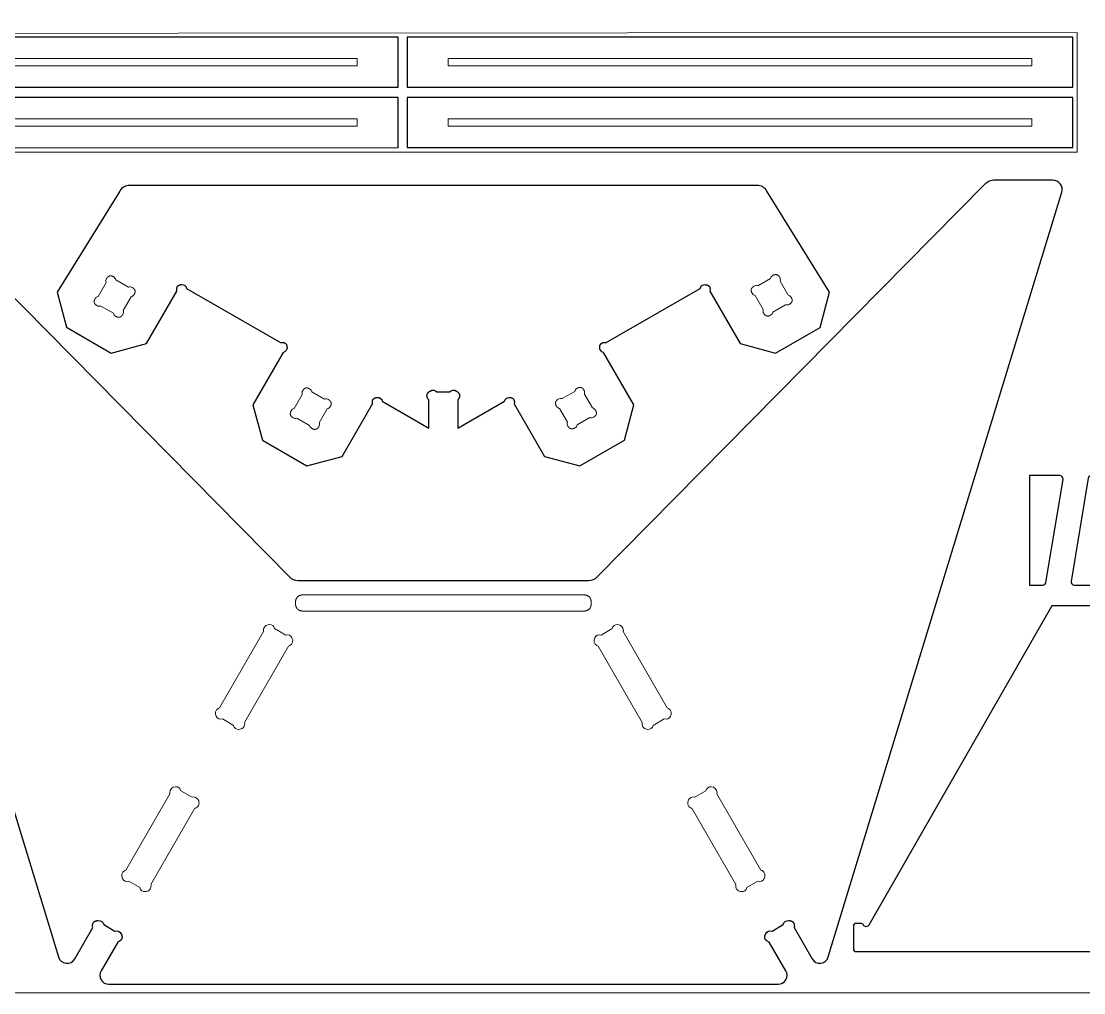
# Model space of a CAD drawing. Header units: millimetres. Extents: x 0 to 2438, y 0 to 1220.
# Drawn here: x 982 to 1702, y 0 to 659 of the extents above; entities that cross this region are included whole.
import ezdxf

# ---------------------------------------------------------------- set-up
doc = ezdxf.new("R2010")
doc.units = ezdxf.units.MM
doc.header["$MEASUREMENT"] = 0
doc.layers.add('Profile - outside', color=18, linetype='Continuous', true_color=0x000000)

msp = doc.modelspace()

# ---------------------------------------------------------------- linework, layer by layer
at = {"layer": 'Profile - outside', "color": 1, "lineweight": 0, "true_color": 0xff0007}
msp.add_lwpolyline([(2438, 1220), (2438, 0), (0, 0), (0, 1220), (2438, 1220)], dxfattribs=at)
at = {"layer": 'Profile - outside', "color": 4, "lineweight": 0, "true_color": 0x00ffff}
for points in [[(1698.09, 569.9), (1698.09, 650.9), (783.59, 650.4), (783.59, 569.9), (1698.09, 569.9)], [(1209.92, 633.4), (1209.92, 628.4), (814.52, 628.37), (814.52, 633.37), (1209.92, 633.4)], [(1271.76, 633.4), (1667.16, 633.4), (1667.16, 628.4), (1271.76, 628.4), (1271.76, 633.4)], [(1209.93, 587.4), (814.53, 587.37), (814.53, 592.37), (1209.93, 592.4), (1209.93, 587.4)], [(1271.76, 587.4), (1271.76, 592.4), (1667.16, 592.4), (1667.16, 587.4), (1271.76, 587.4)]]:
    msp.add_lwpolyline(points, dxfattribs=at)
at = {"layer": 'Profile - outside', "color": 18, "true_color": 0x000000}
for points in [[(1237.84, 613.9), (1237.84, 647.9), (786.59, 647.87), (786.59, 613.87), (1237.84, 613.9)], [(1243.84, 613.9), (1695.09, 613.9), (1695.09, 647.9), (1243.84, 647.9), (1243.84, 613.9)], [(1237.84, 572.9), (1237.84, 606.9), (786.59, 606.87), (786.59, 572.87), (1237.84, 572.9)], [(1243.84, 572.9), (1695.09, 572.9), (1695.09, 606.9), (1243.84, 606.9), (1243.84, 572.9)]]:
    msp.add_lwpolyline(points, dxfattribs=at)
for points in [[(1041.61, 5.86), (1495.29, 5.86, 0.288731), (1500.48, 8.86, 0.288719), (1500.48, 14.86), (1489.21, 34.4, -0.119561), (1488.41, 34.67), (1488.2, 34.79), (1488, 34.92), (1487.91, 34.98), (1487.82, 35.05), (1487.73, 35.11), (1487.64, 35.18), (1487.56, 35.25), (1487.48, 35.32), (1487.4, 35.39), (1487.32, 35.45), (1487.25, 35.53), (1487.18, 35.6), (1487.11, 35.67), (1487.04, 35.74), (1486.98, 35.81), (1486.92, 35.89), (1486.86, 35.96), (1486.81, 36.04), (1486.75, 36.11), (1486.7, 36.19), (1486.66, 36.27), (1486.61, 36.34), (1486.57, 36.42), (1486.53, 36.5), (1486.49, 36.58), (1486.46, 36.66), (1486.43, 36.74), (1486.4, 36.83), (1486.37, 36.91), (1486.35, 36.99), (1486.33, 37.08), (1486.31, 37.16), (1486.29, 37.25), (1486.28, 37.33), (1486.27, 37.42), (1486.26, 37.51), (1486.25, 37.6), (1486.25, 37.68), (1486.25, 37.77), (1486.25, 37.87), (1486.26, 37.96), (1486.27, 38.05), (1486.28, 38.14), (1486.29, 38.23), (1486.31, 38.33), (1486.32, 38.42), (1486.34, 38.52), (1486.37, 38.61), (1486.39, 38.71), (1486.42, 38.81), (1486.45, 38.91), (1486.49, 39.01), (1486.52, 39.11), (1486.56, 39.21), (1486.6, 39.31), (1486.65, 39.41), (1486.7, 39.51), (1486.75, 39.61), (1486.85, 39.82), (1486.97, 40.03, -0.393648), (1491.2, 41.84), (1498.69, 46.17, -0.393299), (1502.37, 48.93), (1502.61, 48.92), (1502.85, 48.91), (1502.96, 48.9), (1503.07, 48.89), (1503.18, 48.88), (1503.29, 48.87), (1503.4, 48.85), (1503.5, 48.83), (1503.61, 48.81), (1503.71, 48.79), (1503.81, 48.76), (1503.9, 48.74), (1504, 48.71), (1504.09, 48.68), (1504.18, 48.65), (1504.27, 48.62), (1504.36, 48.58), (1504.44, 48.54), (1504.53, 48.5), (1504.61, 48.46), (1504.69, 48.42), (1504.77, 48.37), (1504.84, 48.33), (1504.92, 48.28), (1504.99, 48.23), (1505.06, 48.18), (1505.13, 48.12), (1505.19, 48.06), (1505.26, 48.01), (1505.32, 47.94), (1505.38, 47.88), (1505.44, 47.82), (1505.49, 47.75), (1505.55, 47.68), (1505.6, 47.61), (1505.65, 47.54), (1505.7, 47.47), (1505.75, 47.39), (1505.79, 47.31), (1505.84, 47.24), (1505.88, 47.15), (1505.92, 47.07), (1505.95, 46.98), (1505.99, 46.9), (1506.02, 46.81), (1506.06, 46.72), (1506.09, 46.62), (1506.11, 46.53), (1506.14, 46.43), (1506.16, 46.33), (1506.18, 46.23), (1506.21, 46.13), (1506.22, 46.03), (1506.24, 45.92), (1506.25, 45.81), (1506.27, 45.7), (1506.28, 45.59), (1506.29, 45.47), (1506.3, 45.24), (1506.3, 45, -0.113507), (1506.15, 44.17), (1518.36, 23.01, 0.327923), (1524.24, 20.05, 0.327886), (1529.3, 24.26), (1687.58, 542.63, 0.251985), (1686.61, 548.26, 0.251543), (1681.22, 550.83), (1642.32, 550.83, 0.209023), (1635.19, 547.85), (1372.53, 281.73, -0.209038), (1366.83, 279.35), (1170, 279.35, -0.209004), (1164.31, 281.73), (901.65, 547.85, 0.20901)], [(849.26, 542.63), (1007.6, 24.26, 0.327879), (1012.65, 20.05, 0.327897), (1018.53, 23.01), (1030.75, 44.17, -0.113296), (1030.59, 45), (1030.6, 45.24), (1030.61, 45.47), (1030.62, 45.59), (1030.63, 45.7), (1030.64, 45.81), (1030.65, 45.92), (1030.67, 46.03), (1030.69, 46.13), (1030.71, 46.23), (1030.73, 46.33), (1030.75, 46.43), (1030.78, 46.53), (1030.81, 46.62), (1030.84, 46.72), (1030.87, 46.81), (1030.9, 46.9), (1030.94, 46.99), (1030.98, 47.07), (1031.02, 47.15), (1031.06, 47.24), (1031.1, 47.31), (1031.15, 47.39), (1031.19, 47.47), (1031.24, 47.54), (1031.29, 47.61), (1031.34, 47.68), (1031.4, 47.75), (1031.46, 47.82), (1031.51, 47.88), (1031.58, 47.95), (1031.64, 48.01), (1031.7, 48.06), (1031.77, 48.12), (1031.84, 48.18), (1031.91, 48.23), (1031.98, 48.28), (1032.05, 48.33), (1032.13, 48.37), (1032.21, 48.42), (1032.29, 48.46), (1032.37, 48.5), (1032.45, 48.54), (1032.54, 48.58), (1032.62, 48.62), (1032.71, 48.65), (1032.8, 48.68), (1032.9, 48.71), (1032.99, 48.74), (1033.09, 48.76), (1033.19, 48.79), (1033.29, 48.81), (1033.39, 48.83), (1033.49, 48.85), (1033.6, 48.87), (1033.71, 48.88), (1033.82, 48.89), (1033.93, 48.9), (1034.05, 48.91), (1034.28, 48.92), (1034.52, 48.93, -0.393254), (1038.2, 46.17), (1045.69, 41.84, -0.393672), (1049.92, 40.03), (1050.04, 39.82), (1050.15, 39.61), (1050.2, 39.51), (1050.24, 39.41), (1050.29, 39.31), (1050.33, 39.21), (1050.37, 39.11), (1050.41, 39.01), (1050.44, 38.91), (1050.47, 38.81), (1050.5, 38.71), (1050.53, 38.61), (1050.55, 38.52), (1050.57, 38.42), (1050.59, 38.33), (1050.6, 38.23), (1050.62, 38.14), (1050.63, 38.05), (1050.63, 37.96), (1050.64, 37.87), (1050.64, 37.77), (1050.64, 37.68), (1050.64, 37.6), (1050.63, 37.51), (1050.63, 37.42), (1050.61, 37.33), (1050.6, 37.25), (1050.59, 37.16), (1050.57, 37.08), (1050.55, 36.99), (1050.52, 36.91), (1050.5, 36.83), (1050.47, 36.74), (1050.44, 36.66), (1050.4, 36.58), (1050.36, 36.5), (1050.32, 36.42), (1050.28, 36.34), (1050.24, 36.27), (1050.19, 36.19), (1050.14, 36.11), (1050.09, 36.04), (1050.03, 35.96), (1049.97, 35.89), (1049.91, 35.81), (1049.85, 35.74), (1049.79, 35.67), (1049.72, 35.6), (1049.65, 35.53), (1049.57, 35.46), (1049.5, 35.39), (1049.42, 35.32), (1049.34, 35.25), (1049.25, 35.18), (1049.16, 35.11), (1049.08, 35.05), (1048.98, 34.98), (1048.89, 34.92), (1048.69, 34.79), (1048.48, 34.67, -0.119414), (1047.68, 34.4), (1036.41, 14.86, 0.288631), (1036.41, 8.86, 0.288665), (1041.61, 5.86)], [(1158.11, 440.75), (1159, 440.87), (1159.21, 440.87), (1159.42, 440.86), (1159.52, 440.85), (1159.61, 440.84), (1159.71, 440.83), (1159.81, 440.82), (1159.9, 440.8), (1159.99, 440.79), (1160.08, 440.77), (1160.17, 440.75), (1160.25, 440.73), (1160.34, 440.71), (1160.42, 440.68), (1160.5, 440.65), (1160.58, 440.63), (1160.66, 440.6), (1160.74, 440.57), (1160.81, 440.53), (1160.88, 440.5), (1160.95, 440.46), (1161.02, 440.43), (1161.09, 440.39), (1161.16, 440.35), (1161.22, 440.3), (1161.28, 440.26), (1161.35, 440.21), (1161.41, 440.17), (1161.46, 440.12), (1161.52, 440.06), (1161.57, 440.01), (1161.63, 439.96), (1161.68, 439.9), (1161.73, 439.84), (1161.77, 439.78), (1161.82, 439.72), (1161.87, 439.66), (1161.91, 439.6), (1161.95, 439.53), (1161.99, 439.46), (1162.03, 439.39), (1162.06, 439.32), (1162.1, 439.25), (1162.13, 439.17), (1162.16, 439.1), (1162.19, 439.02), (1162.22, 438.94), (1162.24, 438.86), (1162.27, 438.78), (1162.29, 438.69), (1162.31, 438.61), (1162.33, 438.52), (1162.35, 438.43), (1162.36, 438.34), (1162.38, 438.24), (1162.39, 438.15), (1162.4, 438.05), (1162.41, 437.95), (1162.42, 437.86), (1162.43, 437.65), (1162.43, 437.44, -0.383525), (1159.89, 434.13), (1139.32, 398.47), (1145.71, 374.61), (1175.97, 357.16), (1199.82, 363.56), (1220.4, 399.23), (1220.28, 400.12), (1220.28, 400.33), (1220.29, 400.53), (1220.3, 400.63), (1220.31, 400.73), (1220.32, 400.83), (1220.33, 400.92), (1220.35, 401.02), (1220.36, 401.11), (1220.38, 401.2), (1220.4, 401.28), (1220.42, 401.37), (1220.44, 401.46), (1220.47, 401.54), (1220.5, 401.62), (1220.52, 401.7), (1220.55, 401.78), (1220.58, 401.85), (1220.62, 401.93), (1220.65, 402), (1220.69, 402.07), (1220.72, 402.14), (1220.76, 402.21), (1220.8, 402.27), (1220.85, 402.34), (1220.89, 402.4), (1220.94, 402.46), (1220.98, 402.52), (1221.03, 402.58), (1221.09, 402.64), (1221.14, 402.69), (1221.19, 402.74), (1221.25, 402.79), (1221.31, 402.84), (1221.37, 402.89), (1221.43, 402.94), (1221.49, 402.98), (1221.55, 403.02), (1221.62, 403.07), (1221.69, 403.11), (1221.76, 403.14), (1221.83, 403.18), (1221.9, 403.21), (1221.98, 403.25), (1222.05, 403.28), (1222.13, 403.31), (1222.21, 403.33), (1222.29, 403.36), (1222.37, 403.38), (1222.46, 403.41), (1222.54, 403.43), (1222.63, 403.45), (1222.72, 403.46), (1222.81, 403.48), (1222.91, 403.49), (1223, 403.51), (1223.1, 403.52), (1223.2, 403.53), (1223.29, 403.53), (1223.5, 403.54), (1223.71, 403.55, -0.383436), (1227.02, 401.01), (1258.57, 382.81), (1258.58, 401.87, -0.11946), (1258.02, 402.5), (1257.9, 402.71), (1257.79, 402.92), (1257.75, 403.02), (1257.7, 403.13), (1257.65, 403.23), (1257.61, 403.33), (1257.57, 403.43), (1257.54, 403.53), (1257.5, 403.63), (1257.47, 403.73), (1257.44, 403.82), (1257.42, 403.92), (1257.39, 404.02), (1257.37, 404.11), (1257.35, 404.21), (1257.34, 404.3), (1257.33, 404.4), (1257.32, 404.49), (1257.31, 404.58), (1257.3, 404.67), (1257.3, 404.76), (1257.3, 404.85), (1257.3, 404.94), (1257.31, 405.03), (1257.32, 405.12), (1257.33, 405.2), (1257.34, 405.29), (1257.36, 405.38), (1257.38, 405.46), (1257.4, 405.54), (1257.42, 405.63), (1257.45, 405.71), (1257.48, 405.79), (1257.51, 405.87), (1257.54, 405.96), (1257.58, 406.04), (1257.62, 406.11), (1257.66, 406.19), (1257.7, 406.27), (1257.75, 406.35), (1257.8, 406.42), (1257.85, 406.5), (1257.91, 406.58), (1257.97, 406.65), (1258.03, 406.72), (1258.09, 406.8), (1258.16, 406.87), (1258.23, 406.94), (1258.3, 407.01), (1258.37, 407.08), (1258.45, 407.15), (1258.52, 407.22), (1258.61, 407.29), (1258.69, 407.35), (1258.78, 407.42), (1258.87, 407.49), (1258.96, 407.55), (1259.05, 407.62), (1259.25, 407.74), (1259.46, 407.87, -0.393622), (1264.02, 407.32), (1272.68, 407.32, -0.393286), (1277.24, 407.87), (1277.45, 407.74), (1277.65, 407.62), (1277.74, 407.55), (1277.83, 407.49), (1277.92, 407.42), (1278.01, 407.35), (1278.09, 407.29), (1278.17, 407.22), (1278.25, 407.15), (1278.33, 407.08), (1278.4, 407.01), (1278.47, 406.94), (1278.54, 406.87), (1278.61, 406.8), (1278.67, 406.72), (1278.73, 406.65), (1278.79, 406.57), (1278.84, 406.5), (1278.9, 406.42), (1278.95, 406.35), (1278.99, 406.27), (1279.04, 406.19), (1279.08, 406.11), (1279.12, 406.03), (1279.16, 405.95), (1279.19, 405.87), (1279.22, 405.79), (1279.25, 405.71), (1279.28, 405.63), (1279.3, 405.54), (1279.32, 405.46), (1279.34, 405.37), (1279.36, 405.29), (1279.37, 405.2), (1279.38, 405.12), (1279.39, 405.03), (1279.4, 404.94), (1279.4, 404.85), (1279.4, 404.76), (1279.4, 404.67), (1279.39, 404.58), (1279.38, 404.49), (1279.37, 404.39), (1279.36, 404.3), (1279.34, 404.21), (1279.33, 404.11), (1279.31, 404.02), (1279.28, 403.92), (1279.26, 403.82), (1279.23, 403.73), (1279.2, 403.63), (1279.16, 403.53), (1279.13, 403.43), (1279.09, 403.33), (1279.05, 403.23), (1279, 403.13), (1278.95, 403.02), (1278.9, 402.92), (1278.8, 402.71), (1278.68, 402.5, -0.113904), (1278.13, 401.86), (1278.13, 382.78), (1309.81, 401.01, -0.383458), (1313.12, 403.54), (1313.33, 403.54), (1313.54, 403.53), (1313.64, 403.52), (1313.73, 403.51), (1313.83, 403.5), (1313.93, 403.49), (1314.02, 403.48), (1314.11, 403.46), (1314.2, 403.44), (1314.29, 403.42), (1314.37, 403.4), (1314.46, 403.38), (1314.54, 403.36), (1314.62, 403.33), (1314.7, 403.3), (1314.78, 403.27), (1314.86, 403.24), (1314.93, 403.21), (1315, 403.18), (1315.07, 403.14), (1315.14, 403.1), (1315.21, 403.06), (1315.28, 403.02), (1315.34, 402.98), (1315.4, 402.93), (1315.47, 402.89), (1315.53, 402.84), (1315.58, 402.79), (1315.64, 402.74), (1315.69, 402.69), (1315.75, 402.63), (1315.8, 402.58), (1315.85, 402.52), (1315.89, 402.46), (1315.94, 402.4), (1315.98, 402.34), (1316.03, 402.27), (1316.07, 402.21), (1316.11, 402.14), (1316.15, 402.07), (1316.18, 402), (1316.22, 401.92), (1316.25, 401.85), (1316.28, 401.77), (1316.31, 401.7), (1316.34, 401.62), (1316.36, 401.53), (1316.39, 401.45), (1316.41, 401.37), (1316.43, 401.28), (1316.45, 401.19), (1316.47, 401.1), (1316.48, 401.01), (1316.5, 400.92), (1316.51, 400.83), (1316.52, 400.73), (1316.53, 400.63), (1316.54, 400.53), (1316.55, 400.33), (1316.55, 400.12), (1316.43, 399.23), (1337.01, 363.56), (1360.86, 357.15), (1391.11, 374.61), (1397.52, 398.46), (1376.94, 434.12, -0.383551), (1374.4, 437.43), (1374.41, 437.64), (1374.42, 437.85), (1374.42, 437.95), (1374.43, 438.05), (1374.44, 438.14), (1374.46, 438.24), (1374.47, 438.33), (1374.49, 438.42), (1374.5, 438.51), (1374.52, 438.6), (1374.54, 438.68), (1374.57, 438.77), (1374.59, 438.85), (1374.62, 438.93), (1374.65, 439.01), (1374.67, 439.09), (1374.71, 439.17), (1374.74, 439.24), (1374.77, 439.31), (1374.81, 439.38), (1374.85, 439.45), (1374.89, 439.52), (1374.93, 439.59), (1374.97, 439.65), (1375.01, 439.72), (1375.06, 439.78), (1375.11, 439.84), (1375.16, 439.89), (1375.21, 439.95), (1375.26, 440), (1375.32, 440.06), (1375.37, 440.11), (1375.43, 440.16), (1375.49, 440.21), (1375.55, 440.25), (1375.61, 440.3), (1375.68, 440.34), (1375.74, 440.38), (1375.81, 440.42), (1375.88, 440.46), (1375.95, 440.49), (1376.02, 440.53), (1376.1, 440.56), (1376.18, 440.59), (1376.25, 440.62), (1376.33, 440.65), (1376.41, 440.67), (1376.5, 440.7), (1376.58, 440.72), (1376.67, 440.74), (1376.76, 440.76), (1376.84, 440.78), (1376.94, 440.79), (1377.03, 440.81), (1377.12, 440.82), (1377.22, 440.83), (1377.32, 440.84), (1377.42, 440.85), (1377.62, 440.86), (1377.83, 440.86), (1378.72, 440.74), (1442.45, 477.49, -0.383485), (1445.76, 480.03), (1445.97, 480.03), (1446.17, 480.02), (1446.27, 480.01), (1446.37, 480), (1446.47, 479.99), (1446.56, 479.98), (1446.65, 479.96), (1446.75, 479.95), (1446.83, 479.93), (1446.92, 479.91), (1447.01, 479.89), (1447.09, 479.87), (1447.18, 479.84), (1447.26, 479.82), (1447.34, 479.79), (1447.41, 479.76), (1447.49, 479.73), (1447.57, 479.7), (1447.64, 479.66), (1447.71, 479.63), (1447.78, 479.59), (1447.85, 479.55), (1447.91, 479.51), (1447.98, 479.46), (1448.04, 479.42), (1448.1, 479.37), (1448.16, 479.33), (1448.22, 479.28), (1448.27, 479.23), (1448.33, 479.17), (1448.38, 479.12), (1448.43, 479.06), (1448.48, 479.01), (1448.53, 478.95), (1448.58, 478.88), (1448.62, 478.82), (1448.66, 478.76), (1448.7, 478.69), (1448.74, 478.62), (1448.78, 478.55), (1448.82, 478.48), (1448.85, 478.41), (1448.88, 478.34), (1448.91, 478.26), (1448.94, 478.18), (1448.97, 478.1), (1449, 478.02), (1449.02, 477.94), (1449.04, 477.85), (1449.07, 477.77), (1449.08, 477.68), (1449.1, 477.59), (1449.12, 477.5), (1449.13, 477.41), (1449.14, 477.31), (1449.16, 477.21), (1449.17, 477.12), (1449.17, 477.02), (1449.18, 476.81), (1449.19, 476.6), (1449.07, 475.71), (1469.64, 440.04), (1493.49, 433.64), (1523.75, 451.09), (1530.15, 474.94), (1487.74, 543.48, 0.279124), (1480.93, 547.28), (1055.91, 547.3, 0.278642), (1049.11, 543.51), (1006.69, 474.96), (1013.09, 451.11), (1043.34, 433.66), (1067.19, 440.06), (1087.77, 475.73), (1087.65, 476.61), (1087.65, 476.83), (1087.66, 477.03), (1087.67, 477.13), (1087.68, 477.23), (1087.69, 477.32), (1087.7, 477.42), (1087.72, 477.51), (1087.73, 477.6), (1087.75, 477.69), (1087.77, 477.78), (1087.79, 477.87), (1087.82, 477.95), (1087.84, 478.03), (1087.87, 478.11), (1087.89, 478.19), (1087.92, 478.27), (1087.95, 478.35), (1087.99, 478.42), (1088.02, 478.5), (1088.06, 478.57), (1088.09, 478.64), (1088.13, 478.7), (1088.17, 478.77), (1088.22, 478.83), (1088.26, 478.9), (1088.31, 478.96), (1088.36, 479.02), (1088.4, 479.08), (1088.46, 479.13), (1088.51, 479.19), (1088.56, 479.24), (1088.62, 479.29), (1088.68, 479.34), (1088.74, 479.39), (1088.8, 479.43), (1088.86, 479.48), (1088.92, 479.52), (1088.99, 479.56), (1089.06, 479.6), (1089.13, 479.64), (1089.2, 479.67), (1089.27, 479.71), (1089.35, 479.74), (1089.42, 479.77), (1089.5, 479.8), (1089.58, 479.83), (1089.66, 479.85), (1089.74, 479.88), (1089.83, 479.9), (1089.91, 479.92), (1090, 479.94), (1090.09, 479.96), (1090.18, 479.98), (1090.28, 479.99), (1090.37, 480), (1090.47, 480.01), (1090.57, 480.02), (1090.66, 480.03), (1090.87, 480.04), (1091.08, 480.04, -0.383514), (1094.39, 477.5), (1158.11, 440.75)], [(1665.61, 350.56), (1665.61, 276.36), (1674.62, 276.36, 0.423509), (1676.76, 278.18), (1688.4, 348.03, 0.232135), (1687.92, 349.79, 0.231876), (1686.26, 350.56), (1665.61, 350.56)], [(1707.64, 350.56, 0.423468), (1705.5, 348.75), (1693.86, 278.9, 0.231844), (1694.34, 277.13, 0.231754), (1696, 276.36), (1716.65, 276.36), (1716.65, 350.56), (1707.64, 350.56)], [(1866.04, 262.31), (1680.75, 262.31), (1556.73, 45.89, -0.312985), (1554.93, 44.77)], [(1554.93, 44.77, -0.312948), (1553.14, 45.89, 0.312877), (1551.34, 47.02), (1548.38, 47.02, 0.500044), (1546.38, 45.02), (1546.38, 29.89, 0.500044), (1548.38, 27.9), (1750.26, 27.9, -0.28865)]]:
    msp.add_lwpolyline(points, format="xyb", dxfattribs=at)
at = {"layer": 'Profile - outside', "color": 30, "lineweight": 0, "true_color": 0xff7f00}
for points in [[(1058.85, 473.43), (1058.95, 473.61), (1059.04, 473.8), (1059.09, 473.89), (1059.13, 473.98), (1059.17, 474.06), (1059.2, 474.15), (1059.24, 474.24), (1059.27, 474.33), (1059.3, 474.41), (1059.32, 474.5), (1059.35, 474.59), (1059.37, 474.67), (1059.39, 474.75), (1059.41, 474.84), (1059.42, 474.92), (1059.44, 475), (1059.45, 475.08), (1059.46, 475.16), (1059.46, 475.25), (1059.47, 475.32), (1059.47, 475.4), (1059.47, 475.48), (1059.46, 475.56), (1059.46, 475.64), (1059.45, 475.71), (1059.44, 475.79), (1059.43, 475.86), (1059.42, 475.94), (1059.4, 476.01), (1059.38, 476.09), (1059.36, 476.16), (1059.34, 476.23), (1059.31, 476.3), (1059.28, 476.37), (1059.25, 476.44), (1059.22, 476.51), (1059.19, 476.58), (1059.15, 476.65), (1059.11, 476.72), (1059.07, 476.79), (1059.02, 476.85), (1058.98, 476.92), (1058.93, 476.98), (1058.88, 477.05), (1058.83, 477.11), (1058.77, 477.18), (1058.71, 477.24), (1058.65, 477.3), (1058.59, 477.36), (1058.53, 477.42), (1058.46, 477.48), (1058.39, 477.54), (1058.32, 477.6), (1058.24, 477.66), (1058.17, 477.72), (1058.09, 477.78), (1058.01, 477.83), (1057.93, 477.89), (1057.75, 478), (1057.57, 478.11, 0.207095), (1054.97, 478.44), (1046.41, 483.33, 0.20711), (1044.8, 485.4), (1044.62, 485.5), (1044.43, 485.6), (1044.34, 485.64), (1044.25, 485.68), (1044.16, 485.72), (1044.08, 485.75), (1043.99, 485.79), (1043.9, 485.82), (1043.82, 485.85), (1043.73, 485.87), (1043.64, 485.9), (1043.56, 485.92), (1043.48, 485.94), (1043.39, 485.96), (1043.31, 485.97), (1043.23, 485.99), (1043.15, 486), (1043.06, 486.01), (1042.98, 486.01), (1042.9, 486.02), (1042.83, 486.02), (1042.75, 486.02), (1042.67, 486.02), (1042.59, 486.01), (1042.52, 486), (1042.44, 485.99), (1042.36, 485.98), (1042.29, 485.97), (1042.22, 485.95), (1042.14, 485.93), (1042.07, 485.91), (1042, 485.89), (1041.93, 485.86), (1041.86, 485.83), (1041.78, 485.8), (1041.72, 485.77), (1041.65, 485.74), (1041.58, 485.7), (1041.51, 485.66), (1041.44, 485.62), (1041.38, 485.57), (1041.31, 485.53), (1041.24, 485.48), (1041.18, 485.43), (1041.12, 485.38), (1041.05, 485.32), (1040.99, 485.26), (1040.93, 485.2), (1040.87, 485.14), (1040.81, 485.08), (1040.74, 485.01), (1040.69, 484.94), (1040.63, 484.87), (1040.57, 484.8), (1040.51, 484.72), (1040.45, 484.64), (1040.4, 484.56), (1040.34, 484.48), (1040.23, 484.31), (1040.12, 484.12, 0.207108), (1039.79, 481.52), (1034.41, 472.11, 0.20697), (1032.34, 470.5), (1032.24, 470.31), (1032.15, 470.13), (1032.1, 470.04), (1032.06, 469.95), (1032.02, 469.86), (1031.99, 469.77), (1031.95, 469.69), (1031.92, 469.6), (1031.89, 469.51), (1031.87, 469.43), (1031.84, 469.34), (1031.82, 469.26), (1031.8, 469.17), (1031.78, 469.09), (1031.77, 469.01), (1031.75, 468.92), (1031.74, 468.84), (1031.73, 468.76), (1031.73, 468.68), (1031.72, 468.6), (1031.72, 468.52), (1031.72, 468.44), (1031.73, 468.37), (1031.73, 468.29), (1031.74, 468.21), (1031.75, 468.14), (1031.76, 468.06), (1031.77, 467.99), (1031.79, 467.91), (1031.81, 467.84), (1031.83, 467.77), (1031.85, 467.7), (1031.88, 467.62), (1031.91, 467.55), (1031.94, 467.48), (1031.97, 467.41), (1032, 467.34), (1032.04, 467.28), (1032.08, 467.21), (1032.12, 467.14), (1032.17, 467.07), (1032.21, 467.01), (1032.26, 466.94), (1032.31, 466.88), (1032.37, 466.81), (1032.42, 466.75), (1032.48, 466.69), (1032.54, 466.63), (1032.6, 466.56), (1032.67, 466.5), (1032.73, 466.44), (1032.8, 466.38), (1032.87, 466.32), (1032.95, 466.27), (1033.02, 466.21), (1033.1, 466.15), (1033.18, 466.09), (1033.26, 466.04), (1033.44, 465.93), (1033.62, 465.82, 0.207109), (1036.22, 465.49), (1044.78, 460.6, 0.207115), (1046.39, 458.53), (1046.57, 458.42), (1046.76, 458.33), (1046.85, 458.29), (1046.94, 458.25), (1047.03, 458.21), (1047.11, 458.17), (1047.2, 458.14), (1047.29, 458.11), (1047.38, 458.08), (1047.46, 458.05), (1047.55, 458.03), (1047.63, 458.01), (1047.71, 457.99), (1047.8, 457.97), (1047.88, 457.95), (1047.96, 457.94), (1048.04, 457.93), (1048.13, 457.92), (1048.21, 457.91), (1048.29, 457.91), (1048.36, 457.91), (1048.44, 457.91), (1048.52, 457.91), (1048.6, 457.92), (1048.67, 457.92), (1048.75, 457.93), (1048.83, 457.94), (1048.9, 457.96), (1048.97, 457.98), (1049.05, 457.99), (1049.12, 458.02), (1049.19, 458.04), (1049.26, 458.06), (1049.34, 458.09), (1049.41, 458.12), (1049.48, 458.16), (1049.54, 458.19), (1049.61, 458.23), (1049.68, 458.27), (1049.75, 458.31), (1049.81, 458.35), (1049.88, 458.4), (1049.95, 458.45), (1050.01, 458.5), (1050.07, 458.55), (1050.14, 458.61), (1050.2, 458.66), (1050.26, 458.72), (1050.32, 458.79), (1050.38, 458.85), (1050.45, 458.92), (1050.5, 458.99), (1050.56, 459.06), (1050.62, 459.13), (1050.68, 459.21), (1050.74, 459.29), (1050.79, 459.37), (1050.85, 459.45), (1050.96, 459.62), (1051.07, 459.8, 0.207129), (1051.4, 462.41), (1056.78, 471.82, 0.207209), (1058.85, 473.43)], [(1485.51, 460.64, -0.207067), (1485.17, 463.24), (1479.75, 472.63, -0.20717), (1477.67, 474.23), (1477.57, 474.42), (1477.48, 474.6), (1477.43, 474.69), (1477.39, 474.78), (1477.35, 474.87), (1477.32, 474.95), (1477.28, 475.04), (1477.25, 475.13), (1477.22, 475.22), (1477.19, 475.3), (1477.17, 475.39), (1477.15, 475.47), (1477.13, 475.55), (1477.11, 475.64), (1477.09, 475.72), (1477.08, 475.8), (1477.07, 475.88), (1477.06, 475.96), (1477.05, 476.05), (1477.05, 476.12), (1477.05, 476.2), (1477.05, 476.28), (1477.05, 476.36), (1477.05, 476.44), (1477.06, 476.51), (1477.07, 476.59), (1477.08, 476.66), (1477.1, 476.74), (1477.11, 476.81), (1477.13, 476.89), (1477.15, 476.96), (1477.17, 477.03), (1477.2, 477.1), (1477.23, 477.18), (1477.26, 477.25), (1477.29, 477.32), (1477.32, 477.38), (1477.36, 477.45), (1477.4, 477.52), (1477.44, 477.59), (1477.48, 477.65), (1477.53, 477.72), (1477.58, 477.79), (1477.63, 477.85), (1477.68, 477.92), (1477.74, 477.98), (1477.79, 478.04), (1477.85, 478.1), (1477.92, 478.17), (1477.98, 478.23), (1478.05, 478.29), (1478.12, 478.35), (1478.19, 478.41), (1478.26, 478.47), (1478.34, 478.52), (1478.41, 478.58), (1478.49, 478.64), (1478.58, 478.7), (1478.75, 478.81), (1478.93, 478.91, -0.207113), (1481.53, 479.25), (1490.08, 484.18, -0.207363), (1491.67, 486.26), (1491.86, 486.36), (1492.04, 486.45), (1492.13, 486.5), (1492.22, 486.54), (1492.31, 486.58), (1492.4, 486.61), (1492.49, 486.65), (1492.57, 486.68), (1492.66, 486.71), (1492.74, 486.73), (1492.83, 486.76), (1492.91, 486.78), (1493, 486.8), (1493.08, 486.82), (1493.16, 486.84), (1493.25, 486.85), (1493.33, 486.86), (1493.41, 486.87), (1493.49, 486.88), (1493.57, 486.88), (1493.65, 486.88), (1493.73, 486.88), (1493.8, 486.88), (1493.88, 486.88), (1493.96, 486.87), (1494.03, 486.86), (1494.11, 486.85), (1494.18, 486.83), (1494.26, 486.82), (1494.33, 486.8), (1494.4, 486.78), (1494.48, 486.75), (1494.55, 486.73), (1494.62, 486.7), (1494.69, 486.67), (1494.76, 486.64), (1494.83, 486.61), (1494.9, 486.57), (1494.96, 486.53), (1495.03, 486.49), (1495.1, 486.44), (1495.16, 486.4), (1495.23, 486.35), (1495.29, 486.3), (1495.36, 486.25), (1495.42, 486.19), (1495.49, 486.13), (1495.55, 486.07), (1495.61, 486.01), (1495.67, 485.95), (1495.73, 485.88), (1495.79, 485.81), (1495.85, 485.74), (1495.91, 485.67), (1495.97, 485.59), (1496.03, 485.51), (1496.08, 485.43), (1496.14, 485.35), (1496.25, 485.18), (1496.36, 485, -0.206973), (1496.7, 482.4), (1502.11, 473, -0.207108), (1504.19, 471.4), (1504.29, 471.22), (1504.39, 471.04), (1504.43, 470.95), (1504.47, 470.86), (1504.51, 470.77), (1504.55, 470.68), (1504.58, 470.59), (1504.61, 470.51), (1504.64, 470.42), (1504.67, 470.33), (1504.69, 470.25), (1504.72, 470.16), (1504.74, 470.08), (1504.76, 470), (1504.77, 469.91), (1504.78, 469.83), (1504.8, 469.75), (1504.8, 469.67), (1504.81, 469.59), (1504.82, 469.51), (1504.82, 469.43), (1504.82, 469.35), (1504.82, 469.27), (1504.81, 469.2), (1504.8, 469.12), (1504.79, 469.04), (1504.78, 468.97), (1504.77, 468.89), (1504.75, 468.82), (1504.73, 468.75), (1504.71, 468.67), (1504.69, 468.6), (1504.66, 468.53), (1504.64, 468.46), (1504.61, 468.39), (1504.57, 468.32), (1504.54, 468.25), (1504.5, 468.18), (1504.46, 468.11), (1504.42, 468.05), (1504.38, 467.98), (1504.33, 467.91), (1504.28, 467.85), (1504.23, 467.78), (1504.18, 467.72), (1504.13, 467.65), (1504.07, 467.59), (1504.01, 467.53), (1503.95, 467.47), (1503.88, 467.41), (1503.82, 467.35), (1503.75, 467.29), (1503.68, 467.23), (1503.6, 467.17), (1503.53, 467.11), (1503.45, 467.05), (1503.37, 466.99), (1503.29, 466.94), (1503.11, 466.83), (1502.93, 466.72, -0.20718), (1500.33, 466.38), (1491.79, 461.46, -0.207162), (1490.19, 459.38), (1490, 459.27), (1489.82, 459.18), (1489.73, 459.14), (1489.64, 459.1), (1489.55, 459.06), (1489.47, 459.02), (1489.38, 458.99), (1489.29, 458.96), (1489.2, 458.93), (1489.12, 458.9), (1489.03, 458.87), (1488.95, 458.85), (1488.87, 458.83), (1488.78, 458.81), (1488.7, 458.8), (1488.62, 458.78), (1488.54, 458.77), (1488.45, 458.76), (1488.37, 458.76), (1488.3, 458.75), (1488.22, 458.75), (1488.14, 458.75), (1488.06, 458.75), (1487.98, 458.76), (1487.91, 458.77), (1487.83, 458.77), (1487.75, 458.79), (1487.68, 458.8), (1487.61, 458.82), (1487.53, 458.83), (1487.46, 458.86), (1487.39, 458.88), (1487.32, 458.9), (1487.24, 458.93), (1487.17, 458.96), (1487.1, 458.99), (1487.04, 459.03), (1486.97, 459.07), (1486.9, 459.1), (1486.83, 459.15), (1486.76, 459.19), (1486.7, 459.24), (1486.63, 459.28), (1486.57, 459.33), (1486.5, 459.39), (1486.44, 459.44), (1486.38, 459.5), (1486.31, 459.56), (1486.25, 459.62), (1486.19, 459.69), (1486.13, 459.75), (1486.07, 459.82), (1486.01, 459.89), (1485.95, 459.97), (1485.9, 460.04), (1485.84, 460.12), (1485.78, 460.2), (1485.72, 460.28), (1485.61, 460.45), (1485.51, 460.64)], [(1184.34, 386.42), (1189.71, 395.84, 0.207114), (1191.79, 397.45), (1191.89, 397.63), (1191.98, 397.81), (1192.03, 397.9), (1192.07, 397.99), (1192.1, 398.08), (1192.14, 398.17), (1192.17, 398.26), (1192.21, 398.34), (1192.24, 398.43), (1192.26, 398.52), (1192.29, 398.6), (1192.31, 398.69), (1192.33, 398.77), (1192.35, 398.85), (1192.36, 398.94), (1192.38, 399.02), (1192.39, 399.1), (1192.39, 399.18), (1192.4, 399.26), (1192.41, 399.34), (1192.41, 399.42), (1192.41, 399.5), (1192.4, 399.58), (1192.4, 399.65), (1192.39, 399.73), (1192.38, 399.81), (1192.37, 399.88), (1192.36, 399.96), (1192.34, 400.03), (1192.32, 400.1), (1192.3, 400.18), (1192.28, 400.25), (1192.25, 400.32), (1192.22, 400.39), (1192.19, 400.46), (1192.16, 400.53), (1192.12, 400.6), (1192.09, 400.67), (1192.05, 400.74), (1192.01, 400.8), (1191.96, 400.87), (1191.92, 400.94), (1191.87, 401), (1191.82, 401.07), (1191.76, 401.13), (1191.71, 401.19), (1191.65, 401.26), (1191.59, 401.32), (1191.53, 401.38), (1191.46, 401.44), (1191.4, 401.5), (1191.33, 401.56), (1191.26, 401.62), (1191.18, 401.68), (1191.11, 401.74), (1191.03, 401.79), (1190.95, 401.85), (1190.87, 401.91), (1190.69, 402.02), (1190.51, 402.12, 0.207095), (1187.91, 402.45), (1179.35, 407.34, 0.207108), (1177.74, 409.42), (1177.55, 409.52), (1177.37, 409.61), (1177.28, 409.66), (1177.19, 409.7), (1177.1, 409.73), (1177.02, 409.77), (1176.93, 409.8), (1176.84, 409.84), (1176.75, 409.86), (1176.67, 409.89), (1176.58, 409.92), (1176.5, 409.94), (1176.41, 409.96), (1176.33, 409.98), (1176.25, 409.99), (1176.17, 410), (1176.08, 410.02), (1176, 410.02), (1175.92, 410.03), (1175.84, 410.03), (1175.76, 410.04), (1175.69, 410.04), (1175.61, 410.03), (1175.53, 410.03), (1175.45, 410.02), (1175.38, 410.01), (1175.3, 410), (1175.23, 409.98), (1175.15, 409.97), (1175.08, 409.95), (1175.01, 409.93), (1174.94, 409.9), (1174.86, 409.88), (1174.79, 409.85), (1174.72, 409.82), (1174.65, 409.79), (1174.58, 409.75), (1174.52, 409.72), (1174.45, 409.68), (1174.38, 409.64), (1174.31, 409.59), (1174.25, 409.55), (1174.18, 409.5), (1174.12, 409.45), (1174.05, 409.39), (1173.99, 409.34), (1173.93, 409.28), (1173.87, 409.22), (1173.8, 409.16), (1173.74, 409.09), (1173.68, 409.03), (1173.62, 408.96), (1173.56, 408.89), (1173.51, 408.81), (1173.45, 408.74), (1173.39, 408.66), (1173.33, 408.58), (1173.28, 408.5), (1173.17, 408.32), (1173.06, 408.14, 0.207008), (1172.73, 405.54), (1167.35, 396.12, 0.206911), (1165.28, 394.52), (1165.18, 394.33), (1165.08, 394.15), (1165.04, 394.06), (1165, 393.97), (1164.96, 393.88), (1164.93, 393.79), (1164.89, 393.7), (1164.86, 393.62), (1164.83, 393.53), (1164.81, 393.44), (1164.78, 393.36), (1164.76, 393.27), (1164.74, 393.19), (1164.72, 393.11), (1164.71, 393.02), (1164.69, 392.94), (1164.68, 392.86), (1164.67, 392.78), (1164.67, 392.7), (1164.66, 392.62), (1164.66, 392.54), (1164.66, 392.46), (1164.66, 392.38), (1164.67, 392.31), (1164.68, 392.23), (1164.69, 392.15), (1164.7, 392.08), (1164.71, 392), (1164.73, 391.93), (1164.75, 391.86), (1164.77, 391.78), (1164.79, 391.71), (1164.82, 391.64), (1164.85, 391.57), (1164.88, 391.5), (1164.91, 391.43), (1164.94, 391.36), (1164.98, 391.29), (1165.02, 391.22), (1165.06, 391.16), (1165.11, 391.09), (1165.15, 391.02), (1165.2, 390.96), (1165.25, 390.89), (1165.3, 390.83), (1165.36, 390.77), (1165.42, 390.7), (1165.48, 390.64), (1165.54, 390.58), (1165.6, 390.52), (1165.67, 390.46), (1165.74, 390.4), (1165.81, 390.34), (1165.88, 390.28), (1165.96, 390.22), (1166.04, 390.17), (1166.12, 390.11), (1166.2, 390.05), (1166.37, 389.94), (1166.56, 389.84, 0.207095), (1169.16, 389.51), (1177.72, 384.62, 0.207115), (1179.33, 382.54), (1179.51, 382.44), (1179.7, 382.35), (1179.79, 382.31), (1179.88, 382.26), (1179.96, 382.23), (1180.05, 382.19), (1180.14, 382.16), (1180.23, 382.13), (1180.31, 382.1), (1180.4, 382.07), (1180.49, 382.04), (1180.57, 382.02), (1180.65, 382), (1180.74, 381.98), (1180.82, 381.97), (1180.9, 381.96), (1180.98, 381.95), (1181.06, 381.94), (1181.14, 381.93), (1181.22, 381.93), (1181.3, 381.92), (1181.38, 381.92), (1181.46, 381.93), (1181.54, 381.93), (1181.61, 381.94), (1181.69, 381.95), (1181.76, 381.96), (1181.84, 381.98), (1181.91, 381.99), (1181.99, 382.01), (1182.06, 382.03), (1182.13, 382.06), (1182.2, 382.08), (1182.27, 382.11), (1182.34, 382.14), (1182.41, 382.17), (1182.48, 382.21), (1182.55, 382.24), (1182.62, 382.28), (1182.69, 382.33), (1182.75, 382.37), (1182.82, 382.42), (1182.88, 382.46), (1182.95, 382.51), (1183.01, 382.57), (1183.08, 382.62), (1183.14, 382.68), (1183.2, 382.74), (1183.26, 382.8), (1183.32, 382.87), (1183.38, 382.93), (1183.44, 383), (1183.5, 383.07), (1183.56, 383.15), (1183.62, 383.22), (1183.68, 383.3), (1183.73, 383.38), (1183.79, 383.47), (1183.9, 383.64), (1184.01, 383.82, 0.207071), (1184.34, 386.42)], [(1359.14, 384.96, -0.20722), (1357.54, 382.88), (1357.36, 382.78), (1357.18, 382.69), (1357.09, 382.65), (1357, 382.6), (1356.91, 382.57), (1356.82, 382.53), (1356.73, 382.5), (1356.64, 382.46), (1356.56, 382.43), (1356.47, 382.41), (1356.39, 382.38), (1356.3, 382.36), (1356.22, 382.34), (1356.14, 382.32), (1356.05, 382.31), (1355.97, 382.29), (1355.89, 382.28), (1355.81, 382.27), (1355.73, 382.26), (1355.65, 382.26), (1355.57, 382.26), (1355.49, 382.26), (1355.41, 382.26), (1355.34, 382.27), (1355.26, 382.27), (1355.18, 382.28), (1355.11, 382.29), (1355.03, 382.31), (1354.96, 382.32), (1354.89, 382.34), (1354.81, 382.36), (1354.74, 382.39), (1354.67, 382.41), (1354.6, 382.44), (1354.53, 382.47), (1354.46, 382.5), (1354.39, 382.54), (1354.32, 382.57), (1354.25, 382.61), (1354.19, 382.65), (1354.12, 382.7), (1354.05, 382.74), (1353.99, 382.79), (1353.92, 382.84), (1353.86, 382.9), (1353.79, 382.95), (1353.73, 383.01), (1353.67, 383.07), (1353.61, 383.13), (1353.55, 383.19), (1353.48, 383.26), (1353.42, 383.33), (1353.37, 383.4), (1353.31, 383.47), (1353.25, 383.55), (1353.19, 383.63), (1353.13, 383.71), (1353.08, 383.79), (1352.97, 383.96), (1352.86, 384.14, -0.207013), (1352.52, 386.75), (1347.11, 396.14, -0.207213), (1345.02, 397.74), (1344.92, 397.92), (1344.83, 398.11), (1344.79, 398.2), (1344.74, 398.28), (1344.71, 398.37), (1344.67, 398.46), (1344.64, 398.55), (1344.6, 398.64), (1344.57, 398.72), (1344.55, 398.81), (1344.52, 398.89), (1344.5, 398.98), (1344.48, 399.06), (1344.46, 399.15), (1344.45, 399.23), (1344.43, 399.31), (1344.42, 399.39), (1344.41, 399.47), (1344.41, 399.55), (1344.4, 399.63), (1344.4, 399.71), (1344.4, 399.79), (1344.4, 399.87), (1344.41, 399.95), (1344.41, 400.02), (1344.42, 400.1), (1344.43, 400.17), (1344.45, 400.25), (1344.46, 400.32), (1344.48, 400.4), (1344.5, 400.47), (1344.53, 400.54), (1344.55, 400.61), (1344.58, 400.68), (1344.61, 400.75), (1344.64, 400.82), (1344.68, 400.89), (1344.71, 400.96), (1344.75, 401.03), (1344.79, 401.1), (1344.84, 401.16), (1344.88, 401.23), (1344.93, 401.29), (1344.98, 401.36), (1345.04, 401.42), (1345.09, 401.49), (1345.15, 401.55), (1345.21, 401.61), (1345.27, 401.67), (1345.33, 401.74), (1345.4, 401.8), (1345.47, 401.86), (1345.54, 401.92), (1345.61, 401.97), (1345.69, 402.03), (1345.77, 402.09), (1345.85, 402.15), (1345.93, 402.2), (1346.1, 402.31), (1346.28, 402.42, -0.207008), (1348.89, 402.76), (1357.43, 407.68, -0.207159), (1359.03, 409.77), (1359.21, 409.87), (1359.39, 409.96), (1359.48, 410), (1359.57, 410.05), (1359.66, 410.08), (1359.75, 410.12), (1359.84, 410.15), (1359.93, 410.19), (1360.01, 410.22), (1360.1, 410.24), (1360.18, 410.27), (1360.27, 410.29), (1360.35, 410.31), (1360.43, 410.33), (1360.52, 410.34), (1360.6, 410.36), (1360.68, 410.37), (1360.76, 410.38), (1360.84, 410.39), (1360.92, 410.39), (1361, 410.39), (1361.08, 410.39), (1361.16, 410.39), (1361.23, 410.38), (1361.31, 410.38), (1361.39, 410.37), (1361.46, 410.36), (1361.54, 410.34), (1361.61, 410.33), (1361.68, 410.31), (1361.76, 410.29), (1361.83, 410.26), (1361.9, 410.24), (1361.97, 410.21), (1362.04, 410.18), (1362.11, 410.15), (1362.18, 410.11), (1362.25, 410.08), (1362.32, 410.04), (1362.39, 410), (1362.45, 409.95), (1362.52, 409.91), (1362.58, 409.86), (1362.65, 409.81), (1362.71, 409.75), (1362.78, 409.7), (1362.84, 409.64), (1362.9, 409.58), (1362.96, 409.52), (1363.02, 409.46), (1363.09, 409.39), (1363.15, 409.32), (1363.2, 409.25), (1363.26, 409.18), (1363.32, 409.1), (1363.38, 409.02), (1363.44, 408.94), (1363.49, 408.86), (1363.6, 408.69), (1363.71, 408.51, -0.206981), (1364.05, 405.9), (1369.46, 396.51, -0.207245), (1371.55, 394.91), (1371.65, 394.73), (1371.74, 394.54), (1371.78, 394.45), (1371.83, 394.36), (1371.86, 394.28), (1371.9, 394.19), (1371.93, 394.1), (1371.97, 394.01), (1372, 393.93), (1372.02, 393.84), (1372.05, 393.76), (1372.07, 393.67), (1372.09, 393.59), (1372.11, 393.5), (1372.12, 393.42), (1372.14, 393.34), (1372.15, 393.26), (1372.16, 393.18), (1372.17, 393.1), (1372.17, 393.02), (1372.17, 392.94), (1372.17, 392.86), (1372.17, 392.78), (1372.16, 392.7), (1372.16, 392.63), (1372.15, 392.55), (1372.14, 392.48), (1372.12, 392.4), (1372.11, 392.33), (1372.09, 392.25), (1372.07, 392.18), (1372.04, 392.11), (1372.02, 392.04), (1371.99, 391.97), (1371.96, 391.9), (1371.93, 391.83), (1371.89, 391.76), (1371.86, 391.69), (1371.82, 391.62), (1371.78, 391.55), (1371.73, 391.49), (1371.69, 391.42), (1371.64, 391.36), (1371.59, 391.29), (1371.53, 391.23), (1371.48, 391.16), (1371.42, 391.1), (1371.36, 391.04), (1371.3, 390.98), (1371.24, 390.91), (1371.17, 390.85), (1371.1, 390.79), (1371.03, 390.73), (1370.96, 390.68), (1370.88, 390.62), (1370.8, 390.56), (1370.72, 390.5), (1370.64, 390.45), (1370.47, 390.34), (1370.29, 390.23, -0.207113), (1367.68, 389.89), (1359.14, 384.96)], [(1118.7, 185.6, -0.393288), (1114.47, 187.4, -0.414211), (1115.91, 192.77, -0.116905), (1116.7, 193.05), (1146.6, 244.84, -0.113576), (1146.44, 245.66, -0.414233), (1150.37, 249.59, -0.393265), (1154.05, 246.83), (1161.55, 242.5, -0.393615), (1165.78, 240.7, -0.414207), (1164.34, 235.33, -0.119388), (1163.54, 235.06), (1133.64, 183.27, -0.116869), (1133.8, 182.44, -0.414244), (1129.87, 178.51, -0.393661), (1126.19, 181.27), (1118.7, 185.6)], [(1418.14, 185.6, 0.393297), (1422.37, 187.4, 0.414184), (1420.93, 192.77, 0.117061), (1420.13, 193.05), (1390.24, 244.84, 0.113303), (1390.39, 245.66, 0.414202), (1386.46, 249.59, 0.393266), (1382.78, 246.83), (1375.29, 242.5, 0.393672), (1371.06, 240.7, 0.414208), (1372.5, 235.33, 0.119332), (1373.3, 235.06), (1403.19, 183.27, 0.117244), (1403.04, 182.44, 0.414218), (1406.96, 178.51, 0.393601), (1410.64, 181.27), (1418.14, 185.6)], [(1055.2, 75.61, -0.393394), (1050.97, 77.42, -0.414199), (1052.41, 82.79, -0.11698), (1053.2, 83.06), (1083.1, 134.85, -0.113204), (1082.94, 135.68, -0.414184), (1086.87, 139.6, -0.393283), (1090.55, 136.85), (1098.05, 132.52, -0.393655), (1102.28, 130.71, -0.414232), (1100.84, 125.34, -0.119405), (1100.04, 125.07), (1070.14, 73.28, -0.11687), (1070.3, 72.46, -0.414245), (1066.37, 68.53, -0.39361), (1062.69, 71.29), (1055.2, 75.61)], [(1481.64, 75.61, 0.393404), (1485.87, 77.42, 0.414172), (1484.43, 82.79, 0.117136), (1483.63, 83.06), (1453.74, 134.85, 0.113242), (1453.89, 135.68, 0.414183), (1449.96, 139.6, 0.393287), (1446.28, 136.85), (1438.79, 132.52, 0.393661), (1434.56, 130.71, 0.414179), (1436, 125.34, 0.119362), (1436.8, 125.07), (1466.69, 73.28, 0.117244), (1466.54, 72.46, 0.414215), (1470.46, 68.53, 0.393589), (1474.14, 71.29), (1481.64, 75.61)]]:
    msp.add_lwpolyline(points, format="xyb", dxfattribs=at)
at = {"layer": 'Profile - outside', "color": 5, "lineweight": 0, "true_color": 0x0000ff}
msp.add_lwpolyline([(1173.68, 269.73), (1363.16, 269.73), (1363.5, 269.72), (1363.83, 269.7), (1363.99, 269.69), (1364.14, 269.68), (1364.3, 269.66), (1364.45, 269.64), (1364.6, 269.62), (1364.74, 269.59), (1364.89, 269.56), (1365.03, 269.53), (1365.17, 269.5), (1365.3, 269.46), (1365.44, 269.42), (1365.57, 269.38), (1365.69, 269.34), (1365.82, 269.29), (1365.94, 269.24), (1366.06, 269.19), (1366.18, 269.13), (1366.29, 269.08), (1366.4, 269.02), (1366.51, 268.95), (1366.62, 268.89), (1366.72, 268.82), (1366.82, 268.75), (1366.92, 268.67), (1367.02, 268.6), (1367.11, 268.52), (1367.2, 268.44), (1367.28, 268.35), (1367.37, 268.26), (1367.45, 268.17), (1367.53, 268.08), (1367.61, 267.99), (1367.68, 267.89), (1367.75, 267.79), (1367.82, 267.68), (1367.89, 267.58), (1367.95, 267.47), (1368.01, 267.36), (1368.07, 267.24), (1368.12, 267.13), (1368.18, 267.01), (1368.22, 266.88), (1368.27, 266.76), (1368.32, 266.63), (1368.36, 266.5), (1368.4, 266.37), (1368.43, 266.23), (1368.47, 266.09), (1368.5, 265.95), (1368.53, 265.81), (1368.55, 265.66), (1368.57, 265.51), (1368.59, 265.36), (1368.61, 265.21), (1368.63, 265.05), (1368.64, 264.89), (1368.65, 264.56), (1368.66, 264.23), (1368.65, 263.89), (1368.64, 263.56), (1368.63, 263.4), (1368.61, 263.24), (1368.59, 263.09), (1368.57, 262.94), (1368.55, 262.79), (1368.53, 262.64), (1368.5, 262.5), (1368.47, 262.36), (1368.43, 262.22), (1368.4, 262.08), (1368.36, 261.95), (1368.32, 261.82), (1368.27, 261.69), (1368.22, 261.57), (1368.18, 261.44), (1368.12, 261.33), (1368.07, 261.21), (1368.01, 261.09), (1367.95, 260.98), (1367.89, 260.87), (1367.82, 260.77), (1367.75, 260.66), (1367.68, 260.56), (1367.61, 260.47), (1367.53, 260.37), (1367.45, 260.28), (1367.37, 260.19), (1367.28, 260.1), (1367.2, 260.02), (1367.11, 259.93), (1367.02, 259.85), (1366.92, 259.78), (1366.82, 259.7), (1366.72, 259.63), (1366.62, 259.56), (1366.51, 259.5), (1366.4, 259.44), (1366.29, 259.38), (1366.18, 259.32), (1366.06, 259.26), (1365.94, 259.21), (1365.82, 259.16), (1365.69, 259.11), (1365.57, 259.07), (1365.44, 259.03), (1365.3, 258.99), (1365.17, 258.95), (1365.03, 258.92), (1364.89, 258.89), (1364.74, 258.86), (1364.6, 258.83), (1364.45, 258.81), (1364.3, 258.79), (1364.14, 258.77), (1363.99, 258.76), (1363.83, 258.75), (1363.5, 258.73), (1363.16, 258.73), (1173.68, 258.73), (1173.34, 258.73), (1173.01, 258.75), (1172.85, 258.76), (1172.69, 258.77), (1172.54, 258.79), (1172.39, 258.81), (1172.24, 258.83), (1172.09, 258.86), (1171.95, 258.89), (1171.81, 258.92), (1171.67, 258.95), (1171.53, 258.99), (1171.4, 259.03), (1171.27, 259.07), (1171.14, 259.11), (1171.02, 259.16), (1170.9, 259.21), (1170.78, 259.26), (1170.66, 259.32), (1170.55, 259.38), (1170.43, 259.44), (1170.33, 259.5), (1170.22, 259.56), (1170.12, 259.63), (1170.02, 259.7), (1169.92, 259.78), (1169.82, 259.85), (1169.73, 259.93), (1169.64, 260.02), (1169.55, 260.1), (1169.47, 260.19), (1169.39, 260.28), (1169.31, 260.37), (1169.23, 260.47), (1169.16, 260.56), (1169.08, 260.66), (1169.02, 260.77), (1168.95, 260.87), (1168.89, 260.98), (1168.83, 261.09), (1168.77, 261.21), (1168.71, 261.33), (1168.66, 261.44), (1168.61, 261.57), (1168.56, 261.69), (1168.52, 261.82), (1168.48, 261.95), (1168.44, 262.08), (1168.4, 262.22), (1168.37, 262.36), (1168.34, 262.5), (1168.31, 262.64), (1168.29, 262.79), (1168.26, 262.94), (1168.24, 263.09), (1168.23, 263.24), (1168.21, 263.4), (1168.2, 263.56), (1168.18, 263.89), (1168.18, 264.23), (1168.18, 264.56), (1168.2, 264.89), (1168.21, 265.05), (1168.23, 265.21), (1168.24, 265.36), (1168.26, 265.51), (1168.29, 265.66), (1168.31, 265.81), (1168.34, 265.95), (1168.37, 266.09), (1168.4, 266.23), (1168.44, 266.37), (1168.48, 266.5), (1168.52, 266.63), (1168.56, 266.76), (1168.61, 266.88), (1168.66, 267.01), (1168.71, 267.13), (1168.77, 267.24), (1168.83, 267.36), (1168.89, 267.47), (1168.95, 267.58), (1169.02, 267.68), (1169.08, 267.79), (1169.16, 267.89), (1169.23, 267.99), (1169.31, 268.08), (1169.39, 268.17), (1169.47, 268.26), (1169.55, 268.35), (1169.64, 268.44), (1169.73, 268.52), (1169.82, 268.6), (1169.92, 268.67), (1170.02, 268.75), (1170.12, 268.82), (1170.22, 268.89), (1170.33, 268.95), (1170.43, 269.02), (1170.55, 269.08), (1170.66, 269.13), (1170.78, 269.19), (1170.9, 269.24), (1171.02, 269.29), (1171.14, 269.34), (1171.27, 269.38), (1171.4, 269.42), (1171.53, 269.46), (1171.67, 269.5), (1171.81, 269.53), (1171.95, 269.56), (1172.09, 269.59), (1172.24, 269.62), (1172.39, 269.64), (1172.54, 269.66), (1172.69, 269.68), (1172.85, 269.69), (1173.01, 269.7), (1173.34, 269.72), (1173.68, 269.73)], dxfattribs=at)

doc.saveas('drawing.dxf')
